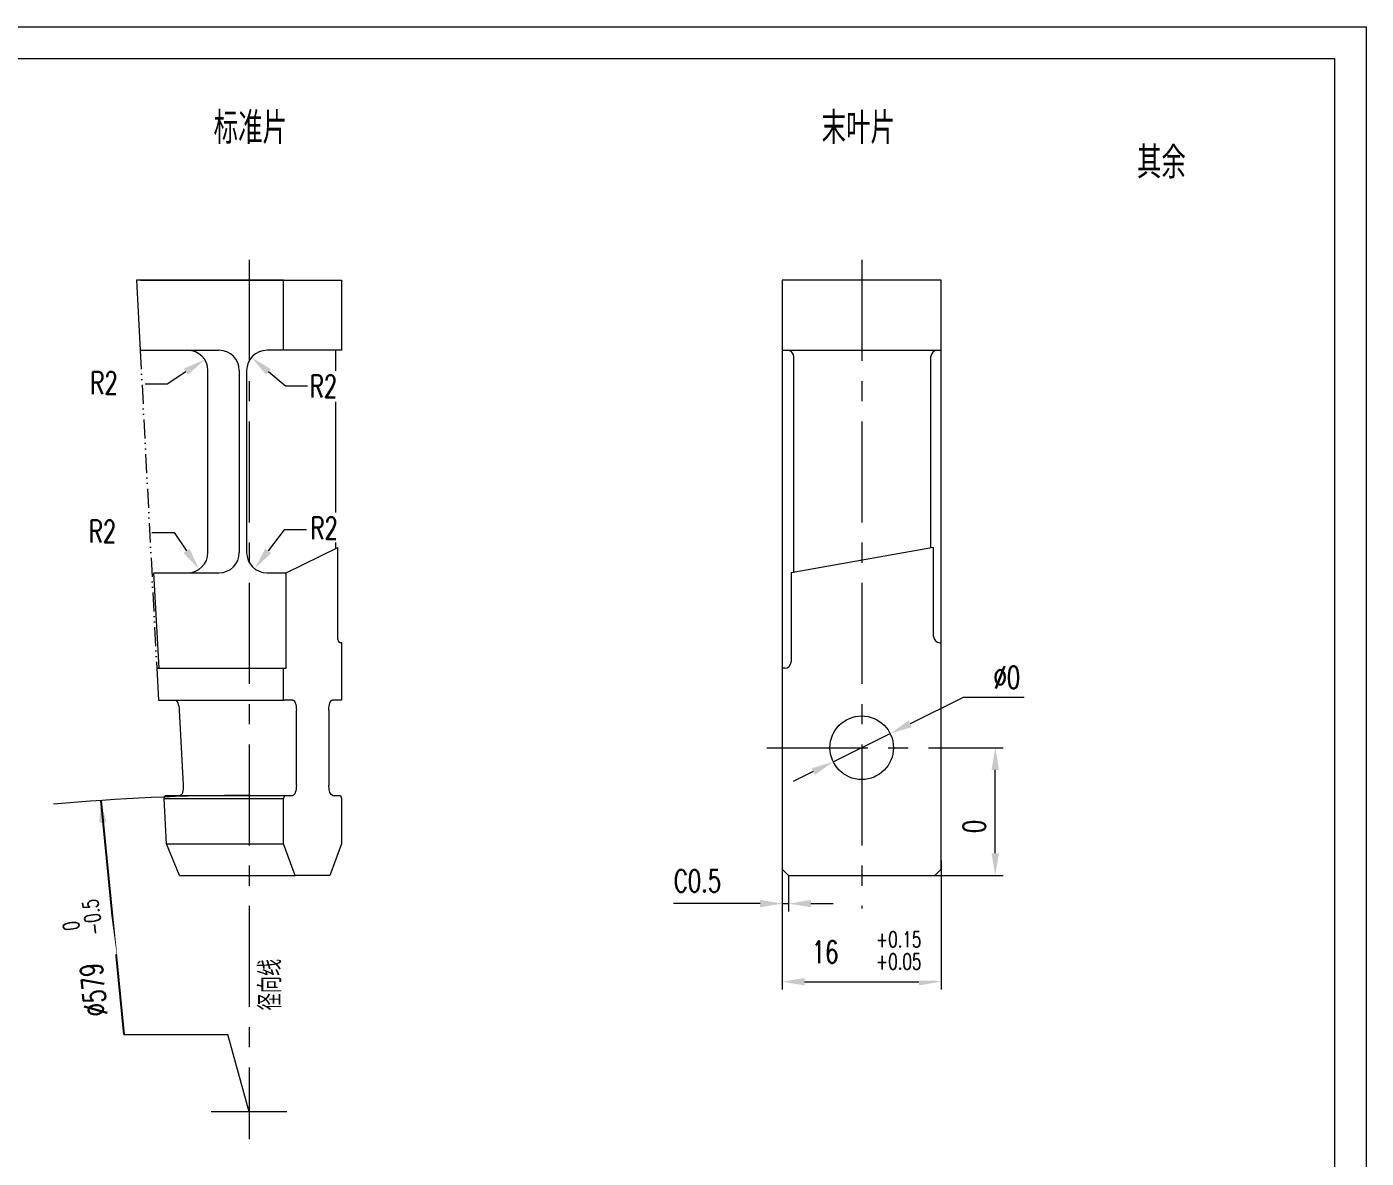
# Model space of a CAD drawing. Header units: inches. Extents: x -25 to 395, y -12 to 285.
# Drawn here: x 184.2 to 394.9, y 107.1 to 285 of the extents above; entities that cross this region are included whole.
import ezdxf

# ---------------------------------------------------------------- set-up
doc = ezdxf.new("R2010")
doc.units = ezdxf.units.IN
doc.header["$MEASUREMENT"] = 0
doc.linetypes.add('ACAD_ISO12W100', pattern=[21, 12, -3, 0, -3, 0, -3])
doc.linetypes.add('CENTER', pattern=[50.8, 31.75, -6.35, 6.35, -6.35])
for name, color, linetype, lineweight in [('1轮廓实线层', 7, 'Continuous', 0), ('3中心线层', 1, 'CENTER', 0), ('6文字层', 3, 'Continuous', 0), ('7标注层', 4, 'Continuous', 0), ('9双点划线层', 2, 'ACAD_ISO12W100', 0), ('图框层', 7, 'Continuous', 0)]:
    doc.layers.add(name, color=color, linetype=linetype, lineweight=lineweight)
doc.styles.add('HCTC', font='ROMANS.SHX', dxfattribs={"width": 0.7, "bigfont": 'INTECAD.SHX'})
doc.dimstyles.new('HCTC 0.5', dxfattribs={"dimtxt": 3.5, "dimasz": 3.5, "dimexe": 1.25, "dimexo": 0, "dimgap": 1.5, "dimtad": 1, "dimdec": 4, "dimlfac": 0.5, "dimdsep": 46, "dimtxsty": 'HCTC', "dimcen": 2.5, "dimclrd": 4, "dimclrt": 3, "dimadec": 0, "dimazin": 2, "dimtp": 0.1, "dimtm": 0.1, "dimtfac": 0.71, "dimtdec": 4, "dimtofl": 0, "dimtmove": 0, "dimatfit": 3, "dimfxl": 0, "dimarcsym": 0})

# ---------------------------------------------------------------- blocks, each defined once
blk = doc.blocks.new('动叶12.5-56.7')
at = {"layer": '6文字层', "color": 3, "insert": (192.94, 150.91), "char_height": 3.5, "attachment_point": 5, "rotation": 97.8538, "style": 'HCTC', "bg_fill": 2}
blk.add_mtext('\\A1; {\\H0.71x;\\S 0^ -0.5;}', dxfattribs=at)
at = {"layer": '6文字层', "color": 3, "insert": (320.56, 146.75), "char_height": 3.5, "attachment_point": 5, "style": 'HCTC', "bg_fill": 2}
blk.add_mtext('\\A1; {\\H0.71x;\\S+0.15^ +0.05;}', dxfattribs=at)
at = {"layer": '6文字层', "style": 'HCTC', "width": 0.7}
for tag, p in [('A', (95.81, 262.35)), ('RLE2', (194.23, 234.26)), ('RLE1', (228.74, 233.72)), ('AB1', (75.8, 226.24)), ('ALA', (101.09, 225.81)), ('AB', (121.97, 225.81)), ('RLE4', (194, 210.89)), ('RLE3', (228.88, 211.4)), ('AG0', (97.07, 201.44)), ('AB0', (121.13, 200.37)), ('DQ', (336.34, 187.94)), ('CF', (286.02, 155.94)), ('AM', (307.73, 144.76)), ('B', (134.17, 120.41)), ('RG0', (207.84, 78.7)), ('叶型号', (18.11, 52.53)), ('叶根轮槽图号', (23.7, 46.25)), ('ZA', (34.22, 20.66)), ('ZA1', (58.18, 20.66)), ('ZH', (15.31, 14.15)), ('PH', (41.85, 13.98)), ('QH', (64.07, 13.93))]:
    blk.add_attdef(tag, p, '', height=3.5, dxfattribs=at)
for tag, p, rotation in [('HLA0', (68.43, 215.96), 90), ('HLA', (134.93, 218.1), 90), ('HG0', (59.14, 208.59), 90), ('RG', (77.28, 205.03), 321.6719), ('HA', (50.17, 199.37), 90), ('HGA1', (134, 168), 90), ('HGA', (58.2, 167.26), 90), ('H3', (335.04, 165.2), 90), ('DA', (196.93, 136.57), 97.8538), ('DA1', (49.61, 133.62), 90), ('YH', (321.5, 107.33), 0.04), ('菱形角', (82.43, 92.8), 67.5636), ('LP2', (289.58, 97.58), 323.8251), ('LP1', (284.41, 90.99), 323.8251), ('YS', (60.79, 87.73), 64.4132), ('YD', (70.4, 86.57), 64.9628), ('安装角B', (309.91, 78.09), 30.0954), ('L', (298.87, 74.79), 323.0311), ('Q', (117.52, 64.08), 67.277), ('P', (127.68, 60.9), 67.277)]:
    blk.add_attdef(tag, p, '', height=3.5, rotation=rotation, dxfattribs=at)
blk = doc.blocks.new('ZwmFrameMain_A3^_^中文^_^landscape')
at = {"color": 7, "linetype": 'Continuous'}
for p, q in [((-25, 292), (395, 292)), ((395, 292), (395, -5))]:
    blk.add_line(p, q, dxfattribs=at)
at = {"color": 6, "linetype": 'Continuous'}
for p, q in [((0, 287), (390, 287)), ((390, 287), (390, 0))]:
    blk.add_line(p, q, dxfattribs=at)

msp = doc.modelspace()

# ---------------------------------------------------------------- linework, layer by layer
at = {"layer": '1轮廓实线层'}
for p, q in [((224.60708, 245.16689), (201.44255, 245.16689)), ((201.44255, 245.16689), (202.04946, 234.16689)), ((202.07922, 245.16689), (224.60708, 245.16689)), ((224.60708, 234.16689), (224.60708, 245.16689)), ((224.60708, 245.16689), (233.70634, 245.16689)), ((233.70634, 245.16689), (233.70634, 234.16689)), ((328.04853, 245.16689), (303.04853, 245.16689)), ((303.04853, 245.16689), (303.04853, 234.16689)), ((328.04853, 234.16689), (328.04853, 245.16689)), ((202.04946, 234.16689), (214.43204, 234.16689)), ((233.70634, 234.16689), (221.98776, 234.16689)), ((232.78573, 234.16689), (232.78573, 230.95323)), ((303.04853, 234.16689), (328.04853, 234.16689)), ((304.84853, 199.16689), (304.84853, 233.16689)), ((326.44853, 203.09546), (326.44853, 233.16689)), ((212.6951, 202.36689), (212.6951, 230.96689)), ((217.63204, 230.96689), (217.63204, 202.36689)), ((218.78776, 230.96689), (218.78776, 202.36689)), ((232.78573, 226.07817), (232.78573, 208.63467)), ((224.99956, 199.16689), (233.15457, 203.16689)), ((232.78573, 203.93039), (232.78573, 202.98598)), ((233.15457, 188.6871), (233.15457, 203.16689)), ((326.84853, 203.16689), (304.44853, 199.16689)), ((326.84853, 189.16689), (326.84853, 203.16689)), ((204.17284, 199.16689), (214.43204, 199.16689)), ((205.00042, 184.16689), (204.17284, 199.16689)), ((221.98776, 199.16689), (224.99956, 199.16689)), ((224.99956, 184.16689), (224.99956, 199.16689)), ((304.44853, 199.16689), (304.44853, 185.16689)), ((233.65457, 188.1871), (233.70634, 188.1871)), ((233.70634, 188.18979), (233.70634, 179.16689)), ((327.84853, 188.16689), (328.04853, 188.16689)), ((328.04853, 152.56689), (328.04853, 188.1871)), ((204.64261, 184.16689), (224.60708, 184.16689)), ((204.64261, 184.16689), (204.91848, 179.16689)), ((224.60708, 179.16689), (224.60708, 184.16689)), ((224.60708, 184.16689), (224.99956, 184.16689)), ((303.04853, 184.16689), (303.04853, 152.56689)), ((303.44853, 184.16689), (303.04853, 184.16689)), ((204.91848, 179.16689), (224.60708, 179.16689)), ((226.02657, 179.16689), (224.60708, 179.16689)), ((233.70634, 179.16689), (232.28686, 179.16689)), ((208.1769, 177.56689), (208.81596, 165.76689)), ((226.60892, 165.76689), (226.60892, 177.56689)), ((231.7045, 177.56689), (231.7045, 165.76689)), ((205.80181, 163.66689), (205.95468, 164.16689)), ((205.80181, 163.66689), (224.60708, 163.66689)), ((206.19353, 156.56689), (205.80181, 163.66689)), ((205.95468, 164.16689), (224.78907, 164.16689)), ((224.60708, 163.66689), (224.78907, 164.16689)), ((224.60708, 156.56689), (224.60708, 163.66689)), ((224.78907, 164.16689), (226.02657, 164.16689)), ((232.28686, 164.16689), (233.52435, 164.16689)), ((233.52435, 164.16689), (233.70634, 163.66689)), ((233.70634, 163.66689), (233.70634, 156.56689)), ((206.19353, 156.56689), (224.60708, 156.56689)), ((208.24693, 151.56689), (206.19353, 156.56689)), ((226.42693, 151.56689), (224.60708, 156.56689)), ((233.70634, 156.56689), (231.88649, 151.56689)), ((303.04853, 152.56689), (304.04853, 151.56689)), ((327.04853, 151.56689), (328.04853, 152.56689)), ((208.24693, 151.56689), (226.42693, 151.56689)), ((231.88649, 151.56689), (226.42693, 151.56689)), ((304.04853, 151.56689), (327.04853, 151.56689))]:
    msp.add_line(p, q, dxfattribs=at)
msp.add_circle((315.54853, 171.66689), 5, dxfattribs=at)
for centre, radius, start, end in [((209.4951, 230.96689), 3.2, 0, 90), ((214.43204, 230.96689), 3.2, 0, 90), ((221.98776, 230.96689), 3.2, 90, 180), ((303.84853, 233.16689), 1, 0, 90), ((327.44853, 233.16689), 1, 90, 180), ((209.4951, 202.36689), 3.2, 270, 0), ((214.43204, 202.36689), 3.2, 270, 0), ((221.98776, 202.36689), 3.2, 180, 270), ((233.65457, 188.6871), 0.5, 180, 270), ((327.84853, 189.16689), 1, 180, 270), ((303.44853, 185.16689), 1, 270, 0)]:
    msp.add_arc(centre, radius, start, end, dxfattribs=at)
at = {"layer": '1轮廓实线层', "extrusion": (0, 0, -1)}
for centre, major_axis, ratio, start_param, end_param in [((207.59369, 177.56689), (-0.09985, 1.59959), 0.363275476, 0.022673202, 1.593469529), ((226.02657, 177.56689), (0, 1.6), 0.363970234, 0, 1.570796327), ((232.28686, 177.56689), (0, 1.6), 0.363970234, 4.71238898, 6.283185307), ((208.23276, 165.76689), (-0.09985, 1.59959), 0.363275476, 1.593469529, 3.164265856), ((226.02657, 165.76689), (0, 1.6), 0.363970234, 1.570796327, 3.141592654), ((232.28686, 165.76689), (0, 1.6), 0.363970234, 3.141592654, 4.71238898)]:
    msp.add_ellipse(centre, major_axis=major_axis, ratio=ratio, start_param=start_param, end_param=end_param, dxfattribs=at)
at = {"layer": '3中心线层', "ltscale": 0.5}
for p, q in [((219.15671, 248.37997), (219.15671, 110.08478)), ((315.54853, 248.37997), (315.54853, 146.37934)), ((300.63517, 171.66689), (330.46189, 171.66689))]:
    msp.add_line(p, q, dxfattribs=at)
at = {"layer": '3中心线层'}
msp.add_line((225.10306, 114.41057), (213.21036, 114.41057), dxfattribs=at)
at = {"layer": '7标注层'}
for p, q in [((303.04853, 234.16689), (303.04853, 184.16689)), ((328.04853, 187.42108), (328.04853, 234.16689)), ((330.46189, 171.66689), (337.81137, 171.66689)), ((336.56137, 155.06689), (336.56137, 168.16689)), ((303.04853, 153.92619), (303.04853, 133.62276)), ((328.04853, 153.92619), (328.04853, 133.62276)), ((303.04853, 152.56689), (303.04853, 145.89889)), ((304.04853, 151.56689), (304.04853, 145.89889)), ((324.56137, 151.56689), (337.81137, 151.56689)), ((199.44428, 126.54842), (215.80653, 126.54842)), ((219.15671, 114.41057), (215.80653, 126.54842))]:
    msp.add_line(p, q, dxfattribs=at)
at = {"layer": '7标注层', "color": 4}
for p, q in [((206.30056, 228.909), (209.2429, 230.80443)), ((224.87713, 228.49879), (222.21587, 230.77204)), ((202.80056, 228.909), (206.30056, 228.909)), ((228.37713, 228.49879), (224.87713, 228.49879)), ((203.85718, 205.50844), (207.35718, 205.50844)), ((207.35718, 205.50844), (209.32631, 202.61491)), ((224.70503, 205.9526), (222.16895, 202.60599)), ((228.20503, 205.9526), (224.70503, 205.9526)), ((331.50387, 179.54161), (323.17073, 175.42881)), ((341.133, 179.54161), (331.50387, 179.54161)), ((311.06488, 169.454), (320.03218, 173.87979)), ((307.92633, 167.90497), (304.78777, 166.35595)), ((299.54853, 147.14889), (285.92746, 147.14889)), ((303.04853, 147.14889), (304.04853, 147.14889)), ((307.54853, 147.14889), (311.04853, 147.14889)), ((306.54853, 134.87276), (324.54853, 134.87276))]:
    msp.add_line(p, q, dxfattribs=at)
at = {"layer": '7标注层'}
msp.add_arc((219.15671, -177.83311), 342, 90, 95.1602652, dxfattribs=at)
at = {"layer": '7标注层', "color": 4}
for points in [[(208.92699, 231.29482), (209.5588, 230.31404), (212.18524, 232.69985)], [(221.83699, 230.3285), (222.59474, 231.21559), (219.55461, 233.0453)], [(209.80857, 202.9431), (208.84406, 202.28672), (211.29545, 199.72138)], [(222.63387, 202.25368), (221.70403, 202.95831), (220.05504, 199.81648)], [(322.91256, 175.95191), (323.4289, 174.90572), (320.03218, 173.87979)], [(308.1845, 167.38188), (307.66816, 168.42807), (311.06488, 169.454)], [(299.54853, 146.56556), (299.54853, 147.73223), (303.04853, 147.14889)], [(307.54853, 147.73223), (307.54853, 146.56556), (304.04853, 147.14889)], [(306.54853, 135.45609), (306.54853, 134.28943), (303.04853, 134.87276)], [(324.54853, 134.28943), (324.54853, 135.45609), (328.04853, 134.87276)]]:
    msp.add_solid(points, dxfattribs=at)
at = {"layer": '7标注层'}
for points in [[(337.1447, 168.16689), (335.97803, 168.16689), (336.56137, 171.66689)], [(335.97803, 155.06689), (337.1447, 155.06689), (336.56137, 151.56689)]]:
    msp.add_solid(points, dxfattribs=at)
at = {"layer": '9双点划线层', "ltscale": 0.25}
msp.add_line((202.04946, 234.16689), (204.64261, 184.16689), dxfattribs=at)

# ---------------------------------------------------------------- texts
at = {"layer": '6文字层', "style": 'HCTC', "width": 0.7}
msp.add_text('其余', height=5, dxfattribs=at).set_placement((358.85282, 261.16943))
msp.add_text('径向线', height=3.5, rotation=90, dxfattribs=at).set_placement((224.23549, 130.36961))
at = {"layer": '6文字层', "char_height": 5, "attachment_point": 5, "style": 'HCTC'}
for s, insert in [('标准片', (219.36661, 269.10902)), ('末叶片', (315.00374, 269.10902)), ('末叶片', (315.00374, 269.10902))]:
    msp.add_mtext(s, dxfattribs=dict(at, insert=insert))

# ---------------------------------------------------------------- leaders
at = {"layer": '7标注层'}
msp.add_leader([(195.8215, 163.36987), (199.44428, 126.54842)], dimstyle='HCTC 0.5', override={"dimgap": 1.5, "dimtad": 0}, dxfattribs=at)

# ---------------------------------------------------------------- next in the draw order: block references
at = {"layer": '6文字层'}
ref = msp.add_blockref('动叶12.5-56.7', (-0.04066, -6.96788), dxfattribs=at)
ref.add_attrib('RLE1', 'R2', (228.70388, 226.74879), dxfattribs={"height": 3.5, "style": 'HCTC', "width": 0.7})
ref.add_attrib('RLE3', 'R2', (228.8381, 204.43651), dxfattribs={"height": 3.5, "style": 'HCTC', "width": 0.7})
ref.add_attrib('RLE2', 'R2', (194.19189, 227.2878), dxfattribs={"height": 3.5, "style": 'HCTC', "width": 0.7})
ref.add_attrib('RLE4', 'R2', (193.96113, 203.92577), dxfattribs={"height": 3.5, "style": 'HCTC', "width": 0.7})
ref.add_attrib('DA', '%%C579', (196.89142, 129.60206), dxfattribs={"height": 3.5, "rotation": 96, "style": 'HCTC', "width": 0.7})
ref.add_attrib('CF', 'C0.5', (285.98213, 148.97479), dxfattribs={"height": 3.5, "style": 'HCTC', "width": 0.7})
ref.add_attrib('AM', '16', (307.69253, 137.78765), dxfattribs={"height": 3.5, "style": 'HCTC', "width": 0.7})
ref.add_attrib('H3', '0', (334.9983, 158.22779), dxfattribs={"height": 3.5, "rotation": 90, "style": 'HCTC', "width": 0.7})
ref.add_attrib('DQ', '%%C0', (336.30115, 180.9757), dxfattribs={"height": 3.5, "style": 'HCTC', "width": 0.7})

# ---------------------------------------------------------------- next in the draw order: block references
at = {"layer": '图框层'}
msp.add_blockref('ZwmFrameMain_A3^_^中文^_^landscape', (-0.08133, -6.96788), dxfattribs=at)

doc.saveas('drawing.dxf')
